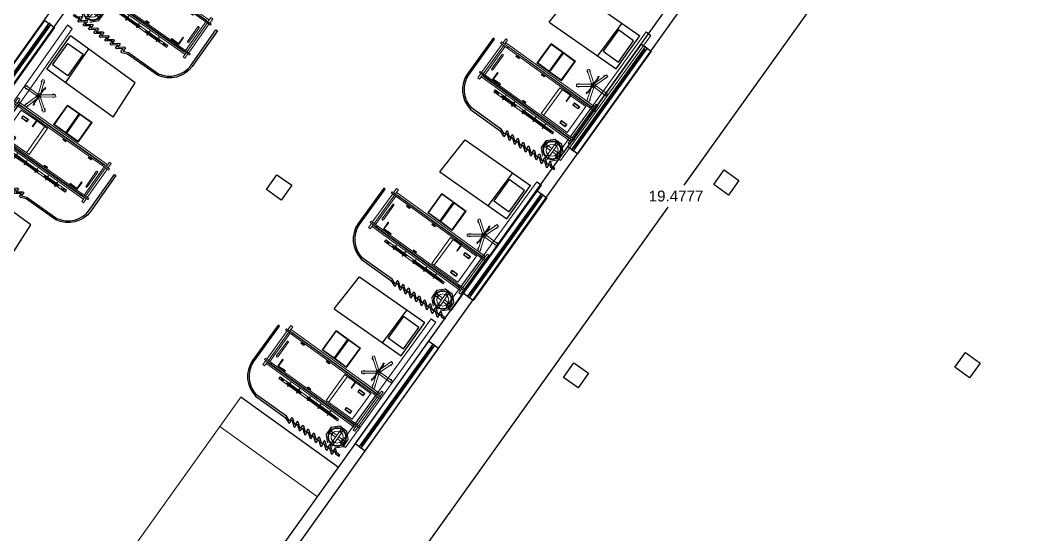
# Model space of a CAD drawing. Header units: metres. Extents: x 141303 to 146299, y 125960 to 127091.
# Drawn here: x 144887.4 to 144904.21, y 126115.69 to 126124.25 of the extents above; entities that cross this region are included whole.
import ezdxf

# ---------------------------------------------------------------- set-up
doc = ezdxf.new("R2010")
doc.units = ezdxf.units.M
doc.header["$MEASUREMENT"] = 0
doc.linetypes.add('C05 _MOB-EQUIP URGENCIAS Y TOCOCIRUGÍA$0$006_URGENCIAS & TOCOCIRUGÍA$0$03.-PRIMER NIVEL GENERAL$0$XR-PLANTA 3ER NIVEL$0$DASHED', pattern=[19.05, 12.7, -6.35])
doc.linetypes.add('C05 _MOB-EQUIP URGENCIAS Y TOCOCIRUGÍA$0$006_URGENCIAS & TOCOCIRUGÍA$0$03.-PRIMER NIVEL GENERAL$0$XR-PLANTA 3ER NIVEL$0$DASHED2', pattern=[0.375, 0.25, -0.125])
for name, color, linetype in [('DIMENSION', 50, 'Continuous'), ('door', 12, 'Continuous'), ('FURNITURE', 6, 'Continuous'), ('WINDOW', 244, 'Continuous')]:
    doc.layers.add(name, color=color, linetype=linetype)
for name, color, linetype, lineweight in [('ELEVATION', 7, 'Continuous', 20), ('new column', 4, 'Continuous', 25), ('NVMI_WALL', 7, 'Continuous', 30)]:
    doc.layers.add(name, color=color, linetype=linetype, lineweight=lineweight)
doc.layers.get('0').off()
doc.styles.get("Standard").update_dxf_attribs({"font": 'arial.ttf'})
doc.dimstyles.get("Standard").update_dxf_attribs({"dimtxt": 0.18, "dimasz": 0.18, "dimexe": 0.18, "dimexo": 0.0625, "dimgap": 0.09, "dimtad": 0, "dimtih": 1, "dimtoh": 1, "dimdec": 4, "dimzin": 0, "dimdsep": 46, "dimtxsty": 'Standard', "dimcen": 0.09, "dimadec": 0, "dimazin": 0, "dimtfac": 1, "dimtdec": 4, "dimtofl": 0, "dimtmove": 0, "dimatfit": 3, "dimfxl": 1, "dimtolj": 1, "dimtzin": 0, "dimarcsym": 0})

# ---------------------------------------------------------------- blocks, each defined once
blk = doc.blocks.new('C05 _MOB-EQUIP URGENCIAS Y TOCOCIRUGÍA$0$cortina antibacterial')
blk.add_lwpolyline([(300.266, -580.673), (300.266, -580.651), (300.266, -580.673), (300.199, -580.673), (300.266, -580.761), (300.266, -580.783), (300.199, -580.783), (300.266, -580.871), (300.266, -580.893), (300.199, -580.893), (300.266, -580.981), (300.266, -581.003), (300.199, -581.003), (300.266, -581.091), (300.266, -581.113), (300.199, -581.113), (300.266, -581.201), (300.266, -581.223), (300.199, -581.223), (300.231, -581.309), (300.231, -581.921, 0.354939), (300.651, -582.281), (301.378, -582.281), (301.378, -582.311), (300.651, -582.311, -0.359051), (300.201, -581.921), (300.201, -581.313), (300.166, -581.223), (300.166, -581.201), (300.233, -581.201), (300.166, -581.113), (300.166, -581.091), (300.233, -581.091), (300.166, -581.003), (300.166, -580.981), (300.233, -580.981), (300.166, -580.893), (300.166, -580.871), (300.233, -580.871), (300.166, -580.783), (300.166, -580.761), (300.233, -580.761), (300.166, -580.673), (300.166, -580.651), (300.233, -580.651), (300.166, -580.563), (300.166, -580.541), (300.233, -580.541), (300.166, -580.453), (300.166, -580.431), (300.233, -580.431), (300.166, -580.343), (300.166, -580.321), (300.233, -580.321), (300.205, -580.281), (300.205, -580.211), (300.227, -580.211), (300.227, -580.274), (300.266, -580.321), (300.266, -580.343), (300.199, -580.343), (300.266, -580.431), (300.266, -580.453), (300.199, -580.453), (300.266, -580.541), (300.266, -580.563), (300.199, -580.563), (300.266, -580.651)], format="xyb")
blk = doc.blocks.new('bed ward')
at = {"layer": 'FURNITURE'}
for p, q in [((142390.8, 126644.899), (142391.223, 126645.43)), ((142391.223, 126645.43), (142392.307, 126644.667)), ((142390.8, 126644.899), (142391.91, 126644.116)), ((142392.007, 126644.879), (142391.6, 126644.335)), ((142391.91, 126644.116), (142392.307, 126644.667)), ((142392.41, 126644.731), (142392.492, 126644.674))]:
    blk.add_line(p, q, dxfattribs=at)
at = {"layer": 'FURNITURE', "linetype": 'Continuous', "lineweight": 0}
for p, q in [((142390.08, 126644.621, 310.935), (142390.03, 126644.551, 310.935)), ((142390.08, 126644.621, 310.935), (142390.109, 126644.6, 310.935)), ((142390.016, 126644.532, 310.935), (142389.675, 126644.062, 310.935)), ((142390.044, 126644.511, 310.935), (142389.703, 126644.042, 310.935)), ((142390.068, 126644.493, 310.935), (142389.727, 126644.024, 310.935)), ((142390.006, 126644.569, 310.935), (142389.991, 126644.549, 310.935)), ((142389.991, 126644.549, 310.935), (142391.569, 126643.403, 310.935)), ((142390.006, 126644.569, 310.935), (142391.583, 126643.423, 310.935)), ((142390.109, 126644.6, 310.935), (142390.058, 126644.53, 310.935)), ((142390.077, 126644.549, 310.935), (142390.061, 126644.528, 310.935)), ((142390.086, 126644.518, 310.935), (142390.082, 126644.513, 310.935)), ((142390.086, 126644.518, 310.935), (142391.51, 126643.483, 310.935)), ((142390.091, 126644.551, 310.935), (142391.539, 126643.499, 310.935)), ((142390.117, 126644.487, 310.935), (142390.103, 126644.468, 310.935)), ((142390.596, 126644.216, 310.935), (142390.831, 126644.54, 310.935)), ((142390.61, 126644.219, 310.935), (142390.834, 126644.526, 310.935)), ((142390.831, 126644.54, 310.935), (142391.236, 126644.246, 310.935)), ((142390.834, 126644.526, 310.935), (142391.02, 126644.391, 310.935)), ((142390.014, 126644.357, 310.935), (142389.84, 126644.118, 310.935)), ((142390.033, 126644.343, 310.935), (142389.859, 126644.104, 310.935)), ((142390.254, 126644.34, 310.935), (142390.245, 126644.328, 310.935)), ((142390.245, 126644.328, 310.935), (142390.294, 126644.292, 310.935)), ((142390.254, 126644.34, 310.935), (142390.303, 126644.304, 310.935)), ((142390.303, 126644.304, 310.935), (142390.294, 126644.292, 310.935)), ((142390.796, 126644.083, 310.935), (142391.02, 126644.391, 310.935)), ((142390.799, 126644.069, 310.935), (142391.034, 126644.393, 310.935)), ((142390.812, 126644.072, 310.935), (142391.036, 126644.379, 310.935)), ((142391.036, 126644.379, 310.935), (142391.222, 126644.244, 310.935)), ((142390.596, 126644.216, 310.935), (142391.001, 126643.923, 310.935)), ((142390.61, 126644.219, 310.935), (142390.796, 126644.083, 310.935)), ((142390.999, 126643.936, 310.935), (142391.222, 126644.244, 310.935)), ((142391.001, 126643.923, 310.935), (142391.236, 126644.246, 310.935)), ((142389.661, 126644.043, 310.935), (142389.61, 126643.973, 310.935)), ((142389.61, 126643.973, 310.935), (142389.639, 126643.953, 310.935)), ((142389.651, 126644.08, 310.935), (142389.637, 126644.06, 310.935)), ((142389.637, 126644.06, 310.935), (142391.214, 126642.914, 310.935)), ((142389.689, 126644.022, 310.935), (142389.639, 126643.953, 310.935)), ((142389.651, 126644.08, 310.935), (142391.228, 126642.934, 310.935)), ((142389.692, 126644.02, 310.935), (142389.677, 126643.999, 310.935)), ((142389.679, 126643.985, 310.935), (142391.13, 126642.931, 310.935)), ((142389.713, 126644.005, 310.935), (142389.706, 126643.995, 310.935)), ((142389.706, 126643.995, 310.935), (142391.13, 126642.961, 310.935)), ((142389.762, 126643.999, 310.935), (142389.748, 126643.979, 310.935)), ((142389.94, 126644.061, 310.935), (142389.858, 126643.948, 310.935)), ((142389.858, 126643.948, 310.935), (142389.98, 126643.859, 310.935)), ((142389.949, 126644.055, 310.935), (142389.873, 126643.95, 310.935)), ((142389.873, 126643.95, 310.935), (142389.937, 126643.904, 310.935)), ((142389.94, 126644.061, 310.935), (142389.949, 126644.055, 310.935)), ((142390.675, 126644.034, 310.935), (142390.666, 126644.022, 310.935)), ((142390.666, 126644.022, 310.935), (142390.716, 126643.986, 310.935)), ((142390.675, 126644.034, 310.935), (142390.725, 126643.998, 310.935)), ((142390.725, 126643.998, 310.935), (142390.716, 126643.986, 310.935)), ((142390.812, 126644.072, 310.935), (142390.999, 126643.936, 310.935)), ((142389.939, 126643.907, 310.935), (142389.93, 126643.895, 310.935)), ((142389.939, 126643.907, 310.935), (142389.989, 126643.871, 310.935)), ((142389.989, 126643.871, 310.935), (142389.98, 126643.859, 310.935)), ((142390.973, 126643.806, 310.935), (142390.661, 126643.376, 310.935)), ((142391.017, 126643.775, 310.935), (142390.704, 126643.344, 310.935)), ((142390.973, 126643.806, 310.935), (142391.148, 126643.68, 310.935)), ((142391.038, 126643.766, 310.935), (142391.047, 126643.779, 310.935)), ((142391.169, 126643.69, 310.935), (142391.047, 126643.779, 310.935)), ((142390.537, 126643.265, 310.935), (142389.878, 126643.743, 310.935)), ((142390.558, 126643.293, 310.935), (142389.899, 126643.772, 310.935)), ((142390.007, 126643.668, 310.935), (142390.009, 126643.67, 310.935)), ((142390.007, 126643.668, 310.935), (142390.052, 126643.639, 310.935)), ((142390.009, 126643.67, 310.935), (142390.053, 126643.642, 310.935)), ((142390.089, 126643.612, 310.935), (142390.009, 126643.67, 310.935)), ((142390.046, 126643.643, 310.935), (142390.091, 126643.614, 310.935)), ((142391.087, 126643.731, 310.935), (142391.038, 126643.766, 310.935)), ((142391.078, 126643.583, 310.935), (142391.153, 126643.687, 310.935)), ((142391.087, 126643.731, 310.935), (142391.096, 126643.743, 310.935)), ((142391.087, 126643.577, 310.935), (142391.169, 126643.69, 310.935)), ((142391.153, 126643.687, 310.935), (142391.09, 126643.734, 310.935)), ((142391.157, 126643.673, 310.935), (142391.405, 126643.492, 310.935)), ((142390.157, 126643.559, 310.935), (142390.158, 126643.562, 310.935)), ((142390.157, 126643.559, 310.935), (142390.201, 126643.531, 310.935)), ((142390.238, 126643.503, 310.935), (142390.158, 126643.562, 310.935)), ((142390.158, 126643.562, 310.935), (142390.203, 126643.533, 310.935)), ((142390.194, 126643.532, 310.935), (142390.238, 126643.503, 310.935)), ((142390.196, 126643.534, 310.935), (142390.24, 126643.506, 310.935)), ((142390.238, 126643.503, 310.935), (142390.24, 126643.506, 310.935)), ((142390.361, 126643.601, 310.935), (142390.352, 126643.589, 310.935)), ((142390.352, 126643.589, 310.935), (142390.401, 126643.553, 310.935)), ((142390.361, 126643.601, 310.935), (142390.41, 126643.565, 310.935)), ((142390.41, 126643.565, 310.935), (142390.401, 126643.553, 310.935)), ((142391.087, 126643.577, 310.935), (142391.078, 126643.583, 310.935)), ((142391.405, 126643.492, 310.935), (142391.093, 126643.062, 310.935)), ((142391.492, 126643.459, 310.935), (142391.13, 126642.961, 310.935)), ((142391.517, 126643.441, 310.935), (142391.176, 126642.972, 310.935)), ((142391.216, 126643.555, 310.935), (142391.189, 126643.518, 310.935)), ((142391.189, 126643.518, 310.935), (142391.278, 126643.453, 310.935)), ((142391.217, 126643.546, 310.935), (142391.197, 126643.519, 310.935)), ((142391.197, 126643.519, 310.935), (142391.276, 126643.461, 310.935)), ((142391.216, 126643.555, 310.935), (142391.305, 126643.49, 310.935)), ((142391.217, 126643.546, 310.935), (142391.296, 126643.489, 310.935)), ((142391.296, 126643.489, 310.935), (142391.276, 126643.461, 310.935)), ((142391.305, 126643.49, 310.935), (142391.278, 126643.453, 310.935)), ((142391.472, 126643.504, 310.935), (142391.458, 126643.484, 310.935)), ((142391.51, 126643.483, 310.935), (142391.506, 126643.478, 310.935)), ((142391.541, 126643.485, 310.935), (142391.526, 126643.464, 310.935)), ((142391.581, 126643.53, 310.935), (142391.531, 126643.461, 310.935)), ((142391.61, 126643.51, 310.935), (142391.559, 126643.44, 310.935)), ((142391.581, 126643.53, 310.935), (142391.61, 126643.51, 310.935)), ((142390.508, 126643.304, 310.935), (142390.51, 126643.306, 310.935)), ((142390.508, 126643.304, 310.935), (142390.552, 126643.276, 310.935)), ((142390.51, 126643.306, 310.935), (142390.554, 126643.278, 310.935)), ((142390.59, 126643.248, 310.935), (142390.51, 126643.306, 310.935)), ((142390.545, 126643.276, 310.935), (142390.59, 126643.248, 310.935)), ((142390.547, 126643.279, 310.935), (142390.591, 126643.251, 310.935)), ((142390.549, 126643.281, 310.935), (142390.571, 126643.312, 310.935)), ((142390.661, 126643.376, 310.935), (142391.093, 126643.062, 310.935)), ((142391.545, 126643.421, 310.935), (142391.204, 126642.952, 310.935)), ((142391.583, 126643.423, 310.935), (142391.569, 126643.403, 310.935)), ((142390.59, 126643.248, 310.935), (142390.591, 126643.251, 310.935)), ((142390.667, 126643.188, 310.935), (142390.669, 126643.191, 310.935)), ((142390.667, 126643.188, 310.935), (142390.711, 126643.16, 310.935)), ((142390.669, 126643.191, 310.935), (142390.713, 126643.163, 310.935)), ((142390.749, 126643.133, 310.935), (142390.669, 126643.191, 310.935)), ((142390.704, 126643.161, 310.935), (142390.749, 126643.133, 310.935)), ((142390.706, 126643.163, 310.935), (142390.75, 126643.135, 310.935)), ((142390.749, 126643.133, 310.935), (142390.75, 126643.135, 310.935)), ((142391.002, 126643.26, 310.935), (142390.975, 126643.223, 310.935)), ((142390.975, 126643.223, 310.935), (142391.064, 126643.158, 310.935)), ((142391.003, 126643.252, 310.935), (142390.983, 126643.224, 310.935)), ((142390.983, 126643.224, 310.935), (142391.063, 126643.167, 310.935)), ((142391.002, 126643.26, 310.935), (142391.091, 126643.196, 310.935)), ((142391.003, 126643.252, 310.935), (142391.083, 126643.194, 310.935)), ((142391.083, 126643.194, 310.935), (142391.063, 126643.167, 310.935)), ((142391.091, 126643.196, 310.935), (142391.064, 126643.158, 310.935)), ((142390.746, 126642.929, 310.935), (142390.888, 126642.951, 310.935)), ((142390.746, 126642.925, 310.935), (142390.889, 126642.947, 310.935)), ((142390.886, 126642.948, 310.935), (142391.004, 126642.862, 310.935)), ((142390.888, 126642.951, 310.935), (142391.006, 126642.866, 310.935)), ((142391.117, 126643.015, 310.935), (142391.103, 126642.996, 310.935)), ((142391.162, 126642.953, 310.935), (142391.111, 126642.883, 310.935)), ((142391.159, 126642.955, 310.935), (142391.144, 126642.934, 310.935)), ((142391.228, 126642.934, 310.935), (142391.214, 126642.914, 310.935)), ((142390.66, 126642.811, 310.935), (142390.746, 126642.929, 310.935)), ((142390.683, 126642.668, 310.935), (142390.66, 126642.811, 310.935)), ((142390.663, 126642.808, 310.935), (142390.749, 126642.926, 310.935)), ((142390.687, 126642.669, 310.935), (142390.664, 126642.811, 310.935)), ((142390.691, 126642.853, 310.935), (142390.748, 126642.812, 310.935)), ((142390.704, 126642.844, 310.935), (142390.727, 126642.877, 310.935)), ((142390.704, 126642.844, 310.935), (142390.707, 126642.842, 310.935)), ((142390.707, 126642.842, 310.935), (142390.73, 126642.874, 310.935)), ((142390.707, 126642.857, 310.935), (142390.717, 126642.869, 310.935)), ((142390.707, 126642.857, 310.935), (142390.711, 126642.854, 310.935)), ((142390.715, 126642.886, 310.935), (142390.772, 126642.845, 310.935)), ((142390.717, 126642.869, 310.935), (142390.72, 126642.867, 310.935)), ((142390.719, 126642.858, 310.935), (142390.729, 126642.851, 310.935)), ((142390.727, 126642.877, 310.935), (142390.73, 126642.874, 310.935)), ((142390.743, 126642.816, 310.935), (142390.767, 126642.849, 310.935)), ((142390.748, 126642.812, 310.935), (142390.772, 126642.845, 310.935)), ((142390.89, 126642.864, 310.935), (142390.931, 126642.921, 310.935)), ((142390.89, 126642.864, 310.935), (142390.923, 126642.84, 310.935)), ((142390.893, 126642.869, 310.935), (142390.926, 126642.845, 310.935)), ((142390.923, 126642.84, 310.935), (142390.964, 126642.896, 310.935)), ((142391.025, 126642.722, 310.935), (142391.002, 126642.865, 310.935)), ((142391.029, 126642.723, 310.935), (142391.006, 126642.866, 310.935)), ((142391.111, 126642.883, 310.935), (142391.139, 126642.863, 310.935)), ((142391.19, 126642.932, 310.935), (142391.139, 126642.863, 310.935)), ((142390.725, 126642.637, 310.935), (142390.766, 126642.694, 310.935)), ((142390.758, 126642.613, 310.935), (142390.799, 126642.67, 310.935)), ((142390.763, 126642.689, 310.935), (142390.796, 126642.665, 310.935)), ((142390.766, 126642.694, 310.935), (142390.799, 126642.67, 310.935)), ((142390.8, 126642.586, 310.935), (142390.943, 126642.609, 310.935)), ((142390.801, 126642.582, 310.935), (142390.943, 126642.605, 310.935)), ((142390.917, 126642.689, 310.935), (142390.941, 126642.722, 310.935)), ((142390.917, 126642.689, 310.935), (142390.974, 126642.647, 310.935)), ((142390.922, 126642.685, 310.935), (142390.946, 126642.718, 310.935)), ((142390.94, 126642.607, 310.935), (142391.026, 126642.726, 310.935)), ((142390.941, 126642.722, 310.935), (142390.998, 126642.681, 310.935)), ((142390.943, 126642.605, 310.935), (142391.029, 126642.723, 310.935)), ((142390.959, 126642.659, 310.935), (142390.982, 126642.692, 310.935)), ((142390.959, 126642.659, 310.935), (142390.962, 126642.657, 310.935)), ((142390.962, 126642.657, 310.935), (142390.985, 126642.689, 310.935)), ((142390.965, 126642.679, 310.935), (142390.97, 126642.676, 310.935)), ((142390.969, 126642.667, 310.935), (142390.972, 126642.664, 310.935)), ((142390.972, 126642.664, 310.935), (142390.981, 126642.677, 310.935)), ((142390.978, 126642.68, 310.935), (142390.981, 126642.677, 310.935)), ((142390.982, 126642.692, 310.935), (142390.985, 126642.689, 310.935))]:
    blk.add_line(p, q, dxfattribs=at)
at = {"layer": 'FURNITURE', "lineweight": 0}
for p, q in [((142390.901, 126642.653, 310.935), (142392.41, 126644.731, 310.935)), ((142392.492, 126644.674, 310.935), (142390.981, 126642.594, 310.935)), ((142391.441, 126643.721, 310.935), (142391.621, 126643.968, 310.935)), ((142390.981, 126642.594, 310.935), (142390.901, 126642.653, 310.935))]:
    blk.add_line(p, q, dxfattribs=at)
at = {"layer": 'FURNITURE', "linetype": 'C05 _MOB-EQUIP URGENCIAS Y TOCOCIRUGÍA$0$006_URGENCIAS & TOCOCIRUGÍA$0$03.-PRIMER NIVEL GENERAL$0$XR-PLANTA 3ER NIVEL$0$DASHED2', "lineweight": 0}
for p, q in [((142389.878, 126643.743, 310.935), (142389.899, 126643.772, 310.935)), ((142389.883, 126643.746, 310.935), (142389.898, 126643.766, 310.935)), ((142389.906, 126643.726, 310.935), (142389.884, 126643.742, 310.935)), ((142389.924, 126643.75, 310.935), (142389.902, 126643.767, 310.935)), ((142389.91, 126643.727, 310.935), (142389.924, 126643.747, 310.935)), ((142390.544, 126643.274, 310.935), (142389.914, 126643.732, 310.935)), ((142390.551, 126643.283, 310.935), (142389.92, 126643.741, 310.935)), ((142390.023, 126643.61, 310.935), (142390.045, 126643.64, 310.935)), ((142390.027, 126643.607, 310.935), (142390.023, 126643.61, 310.935)), ((142390.027, 126643.607, 310.935), (142390.05, 126643.637, 310.935)), ((142390.045, 126643.64, 310.935), (142390.089, 126643.612, 310.935)), ((142390.048, 126643.645, 310.935), (142390.07, 126643.675, 310.935)), ((142390.053, 126643.642, 310.935), (142390.075, 126643.672, 310.935)), ((142390.075, 126643.672, 310.935), (142390.07, 126643.675, 310.935)), ((142390.089, 126643.612, 310.935), (142390.091, 126643.614, 310.935)), ((142390.172, 126643.501, 310.935), (142390.194, 126643.532, 310.935)), ((142390.177, 126643.498, 310.935), (142390.172, 126643.501, 310.935)), ((142390.177, 126643.498, 310.935), (142390.199, 126643.528, 310.935)), ((142390.198, 126643.537, 310.935), (142390.22, 126643.567, 310.935)), ((142390.203, 126643.533, 310.935), (142390.224, 126643.564, 310.935)), ((142390.224, 126643.564, 310.935), (142390.22, 126643.567, 310.935)), ((142390.352, 126643.384, 310.935), (142390.387, 126643.433, 310.935)), ((142390.361, 126643.377, 310.935), (142390.397, 126643.426, 310.935)), ((142390.524, 126643.246, 310.935), (142390.545, 126643.276, 310.935)), ((142390.528, 126643.243, 310.935), (142390.55, 126643.273, 310.935)), ((142390.703, 126643.159, 310.935), (142390.549, 126643.271, 310.935)), ((142390.554, 126643.278, 310.935), (142390.576, 126643.308, 310.935)), ((142390.709, 126643.168, 310.935), (142390.555, 126643.28, 310.935)), ((142390.717, 126643.178, 310.935), (142390.562, 126643.29, 310.935)), ((142390.576, 126643.308, 310.935), (142390.571, 126643.312, 310.935)), ((142390.528, 126643.243, 310.935), (142390.524, 126643.246, 310.935)), ((142390.696, 126643.149, 310.935), (142390.542, 126643.261, 310.935)), ((142390.682, 126643.131, 310.935), (142390.704, 126643.161, 310.935)), ((142390.687, 126643.127, 310.935), (142390.682, 126643.131, 310.935)), ((142390.687, 126643.127, 310.935), (142390.709, 126643.158, 310.935)), ((142390.849, 126643.038, 310.935), (142390.701, 126643.146, 310.935)), ((142390.708, 126643.166, 310.935), (142390.73, 126643.196, 310.935)), ((142390.828, 126643.068, 310.935), (142390.708, 126643.156, 310.935)), ((142390.713, 126643.163, 310.935), (142390.735, 126643.193, 310.935)), ((142390.835, 126643.077, 310.935), (142390.714, 126643.165, 310.935)), ((142390.87, 126643.066, 310.935), (142390.721, 126643.174, 310.935)), ((142390.735, 126643.193, 310.935), (142390.73, 126643.196, 310.935)), ((142390.824, 126643.063, 310.935), (142390.839, 126643.083, 310.935)), ((142390.847, 126643.043, 310.935), (142390.825, 126643.059, 310.935)), ((142390.864, 126643.067, 310.935), (142390.842, 126643.083, 310.935)), ((142390.849, 126643.038, 310.935), (142390.87, 126643.066, 310.935)), ((142390.85, 126643.044, 310.935), (142390.865, 126643.064, 310.935))]:
    blk.add_line(p, q, dxfattribs=at)
at = {"layer": 'FURNITURE', "linetype": 'C05 _MOB-EQUIP URGENCIAS Y TOCOCIRUGÍA$0$006_URGENCIAS & TOCOCIRUGÍA$0$03.-PRIMER NIVEL GENERAL$0$XR-PLANTA 3ER NIVEL$0$DASHED', "lineweight": 0}
for p, q in [((142390.748, 126642.812, 310.935), (142390.816, 126642.762, 310.935)), ((142390.766, 126642.694, 310.935), (142390.89, 126642.864, 310.935)), ((142390.772, 126642.845, 310.935), (142390.84, 126642.796, 310.935)), ((142390.799, 126642.67, 310.935), (142390.923, 126642.84, 310.935)), ((142390.873, 126642.771, 310.935), (142390.941, 126642.722, 310.935)), ((142390.849, 126642.738, 310.935), (142390.917, 126642.689, 310.935))]:
    blk.add_line(p, q, dxfattribs=at)
at = {"layer": 'FURNITURE'}
blk.add_lwpolyline([(142391.695, 126644.412), (142391.949, 126644.229), (142392.204, 126644.583), (142391.95, 126644.766)], close=True, dxfattribs=at)
at = {"layer": 'FURNITURE', "lineweight": 0, "elevation": 310.935}
for points in [[(142391.539, 126643.88), (142391.462, 126644.116), (142391.428, 126644.105), (142391.504, 126643.869)], [(142391.567, 126643.848), (142391.771, 126643.989), (142391.75, 126644.019), (142391.563, 126643.889)], [(142391.5, 126643.863), (142391.252, 126643.862), (142391.252, 126643.826), (142391.5, 126643.827)], [(142391.496, 126643.797), (142391.426, 126643.585), (142391.46, 126643.574), (142391.538, 126643.809)], [(142391.546, 126643.812), (142391.746, 126643.666), (142391.768, 126643.695), (142391.567, 126643.841)]]:
    blk.add_lwpolyline(points, dxfattribs=at)
blk.add_lwpolyline([(142391.632, 126643.983, 2.414214), (142391.621, 126643.969), (142391.614, 126643.974), (142391.434, 126643.726), (142391.441, 126643.721, 2.414214), (142391.43, 126643.706)], format="xyb", dxfattribs=at)
at = {"layer": 'FURNITURE', "linetype": 'C05 _MOB-EQUIP URGENCIAS Y TOCOCIRUGÍA$0$006_URGENCIAS & TOCOCIRUGÍA$0$03.-PRIMER NIVEL GENERAL$0$XR-PLANTA 3ER NIVEL$0$DASHED2', "lineweight": 0}
for centre, radius in [((142389.903, 126643.747, 310.935), 0.000769), ((142389.953, 126643.71, 310.935), 0.003), ((142390.148, 126643.569, 310.935), 0.003), ((142390.601, 126643.24, 310.935), 0.003), ((142390.795, 126643.099, 310.935), 0.003), ((142390.845, 126643.062, 310.935), 0.000769)]:
    blk.add_circle(centre, radius, dxfattribs=at)
at = {"layer": 'FURNITURE', "linetype": 'Continuous', "lineweight": 0}
for radius in [0.155, 0.142, 0.1]:
    blk.add_circle((142390.844, 126642.767, 310.935), radius, dxfattribs=at)
for centre, radius, start, end in [((142390.085, 126644.543, 310.935), 0.01, 54.006, 144.006), ((142390.024, 126644.35, 310.935), 0.012, 324.006, 144.006), ((142389.85, 126644.111, 310.935), 0.012, 144.006, 324.006), ((142389.685, 126643.993, 310.935), 0.01, 144.006, 234.006), ((142391.533, 126643.491, 310.935), 0.01, 324.006, 54.006), ((142390.844, 126642.767, 310.935), 0.149, 144.006, 324.006), ((142391.136, 126642.939, 310.935), 0.01, 234.006, 324.006)]:
    blk.add_arc(centre, radius, start, end, dxfattribs=at)
at = {"layer": 'FURNITURE', "lineweight": 0}
for centre, radius, start, end in [((142391.456, 126644.076, 310.935), 0.027, 149.7619, 246.1412), ((142391.456, 126644.076, 310.935), 0.027, 329.7619, 66.1412), ((142391.731, 126643.983, 310.935), 0.027, 76.5671, 172.9465), ((142391.731, 126643.983, 310.935), 0.027, 256.5671, 352.9465), ((142391.288, 126643.844, 310.935), 0.027, 41.943, 138.3224), ((142391.288, 126643.844, 310.935), 0.027, 221.943, 318.3224), ((142391.531, 126643.845, 310.935), 0.036, 68.4835, 219.5285), ((142391.531, 126643.845, 310.935), 0.036, 234.006, 54.006), ((142391.531, 126643.845, 310.935), 0.018, 84.006, 204.006), ((142391.531, 126643.845, 310.935), 0.018, 234.006, 54.006), ((142391.455, 126643.614, 310.935), 0.027, 113.508, 209.8874), ((142391.455, 126643.614, 310.935), 0.027, 293.508, 29.8874), ((142391.728, 126643.702, 310.935), 0.027, 185.7848, 282.1642), ((142391.728, 126643.702, 310.935), 0.027, 5.7848, 102.1642)]:
    blk.add_arc(centre, radius, start, end, dxfattribs=at)
at = {"layer": 'FURNITURE', "linetype": 'C05 _MOB-EQUIP URGENCIAS Y TOCOCIRUGÍA$0$006_URGENCIAS & TOCOCIRUGÍA$0$03.-PRIMER NIVEL GENERAL$0$XR-PLANTA 3ER NIVEL$0$DASHED2', "lineweight": 0}
for centre, radius, start, end in [((142389.885, 126643.744, 310.935), 0.0025, 144.006, 234.006), ((142389.9, 126643.765, 310.935), 0.0025, 54.006, 144.006), ((142389.908, 126643.728, 310.935), 0.0025, 234.006, 324.006), ((142389.922, 126643.748, 310.935), 0.0025, 324.006, 54.006), ((142390.356, 126643.38, 310.935), 0.0058, 144.006, 324.006), ((142390.392, 126643.429, 310.935), 0.0058, 324.006, 144.006), ((142390.826, 126643.061, 310.935), 0.0025, 144.006, 234.006), ((142390.841, 126643.081, 310.935), 0.0025, 54.006, 144.006), ((142390.848, 126643.045, 310.935), 0.0025, 234.006, 324.006), ((142390.863, 126643.065, 310.935), 0.0025, 324.006, 54.006)]:
    blk.add_arc(centre, radius, start, end, dxfattribs=at)
at = {"layer": 'FURNITURE', "lineweight": 0, "xscale": -1, "rotation": 234.0059966302266}
blk.add_blockref('C05 _MOB-EQUIP URGENCIAS Y TOCOCIRUGÍA$0$cortina antibacterial', (142683.881, 126058.568, 310.935), dxfattribs=at)
blk = doc.blocks.new('*D102')
at = {"layer": 'Defpoints', "color": 0, "transparency": 16777216}
for p in [(144913.74, 126122.498), (144914.889, 126121.642), (144903.119, 126105.843)]:
    blk.add_point(p, dxfattribs=at)
at = {"layer": 'DIMENSION', "color": 0, "lineweight": -2, "transparency": 16777216}
for p, q in [((144914.839, 126121.679), (144913.596, 126122.605)), ((144913.633, 126122.353), (144907.991, 126114.78)), ((144902.078, 126106.843), (144907.72, 126114.416)), ((144903.069, 126105.881), (144901.826, 126106.807))]:
    blk.add_line(p, q, dxfattribs=at)
at = {"layer": 'DIMENSION', "color": 0, "transparency": 16777216}
for points in [[(144913.609, 126122.371), (144913.657, 126122.335), (144913.74, 126122.498)], [(144902.054, 126106.861), (144902.102, 126106.826), (144901.971, 126106.699)]]:
    blk.add_solid(points, dxfattribs=at)
at = {"layer": 'DIMENSION', "color": 0, "transparency": 16777216, "insert": (144907.856, 126114.598), "char_height": 0.18, "attachment_point": 5}
blk.add_mtext('\\A1;19.7005', dxfattribs=at)
blk = doc.blocks.new('*D103')
at = {"layer": 'Defpoints', "color": 0, "transparency": 16777216}
for p in [(144902.555, 126130.26), (144903.973, 126129.246), (144891.228, 126114.415)]:
    blk.add_point(p, dxfattribs=at)
at = {"layer": 'DIMENSION', "color": 0, "lineweight": -2, "transparency": 16777216}
for p, q in [((144902.606, 126130.224), (144904.119, 126129.142)), ((144903.868, 126129.1), (144898.439, 126121.506)), ((144892.75, 126113.548), (144898.179, 126121.142)), ((144891.278, 126114.378), (144892.792, 126113.296))]:
    blk.add_line(p, q, dxfattribs=at)
at = {"layer": 'DIMENSION', "color": 0, "transparency": 16777216}
for points in [[(144903.844, 126129.117), (144903.893, 126129.083), (144903.973, 126129.246)], [(144892.726, 126113.565), (144892.775, 126113.53), (144892.645, 126113.401)]]:
    blk.add_solid(points, dxfattribs=at)
at = {"layer": 'DIMENSION', "color": 0, "transparency": 16777216, "insert": (144898.309, 126121.324), "char_height": 0.18, "attachment_point": 5}
blk.add_mtext('\\A1;19.4777', dxfattribs=at)
blk = doc.blocks.new('*D105')
at = {"layer": 'Defpoints', "color": 0, "transparency": 16777216}
for p in [(144894.315, 126136.191), (144895.654, 126135.234), (144879.187, 126112.198)]:
    blk.add_point(p, dxfattribs=at)
at = {"layer": 'DIMENSION', "color": 0, "lineweight": -2, "transparency": 16777216}
for p, q in [((144895.604, 126135.27), (144894.169, 126136.296)), ((144894.21, 126136.045), (144886.212, 126124.855)), ((144877.952, 126113.302), (144885.951, 126124.492)), ((144879.136, 126112.235), (144877.701, 126113.261))]:
    blk.add_line(p, q, dxfattribs=at)
at = {"layer": 'DIMENSION', "color": 0, "transparency": 16777216}
for points in [[(144894.186, 126136.062), (144894.235, 126136.027), (144894.315, 126136.191)], [(144877.928, 126113.32), (144877.977, 126113.285), (144877.848, 126113.156)]]:
    blk.add_solid(points, dxfattribs=at)
at = {"layer": 'DIMENSION', "color": 0, "transparency": 16777216, "insert": (144886.081, 126124.674), "char_height": 0.18, "attachment_point": 5}
blk.add_mtext('\\A1;28.3160', dxfattribs=at)
blk = doc.blocks.new('*D106')
at = {"layer": 'Defpoints', "color": 0, "transparency": 16777216}
for p in [(144887.225, 126130.32), (144888.334, 126129.527), (144877.106, 126116.165)]:
    blk.add_point(p, dxfattribs=at)
at = {"layer": 'DIMENSION', "color": 0, "lineweight": -2, "transparency": 16777216}
for p, q in [((144887.276, 126130.284), (144888.48, 126129.423)), ((144888.229, 126129.381), (144883.404, 126122.632)), ((144878.319, 126115.519), (144883.144, 126122.268)), ((144877.157, 126116.129), (144878.361, 126115.268))]:
    blk.add_line(p, q, dxfattribs=at)
at = {"layer": 'DIMENSION', "color": 0, "transparency": 16777216}
for points in [[(144888.205, 126129.399), (144888.253, 126129.364), (144888.334, 126129.527)], [(144878.295, 126115.536), (144878.344, 126115.501), (144878.214, 126115.372)]]:
    blk.add_solid(points, dxfattribs=at)
at = {"layer": 'DIMENSION', "color": 0, "transparency": 16777216, "insert": (144883.274, 126122.45), "char_height": 0.18, "attachment_point": 5}
blk.add_mtext('\\A1;17.4001', dxfattribs=at)
blk = doc.blocks.new('C05 _MUROS URGENCIAS Y TOCOCIRUGÍA$0$VENTANA FACH  2.10 X 1.00')
at = {"elevation": 0}
for points in [[(194.2, -606.543), (194.2, -606.583), (194.24, -606.583), (194.24, -606.543)], [(196.26, -606.543), (196.26, -606.583), (196.3, -606.583), (196.3, -606.543)]]:
    blk.add_lwpolyline(points, close=True, dxfattribs=at)
at = {"layer": 'door', "linetype": 'ByBlock', "elevation": 0}
for points in [[(196.3, -606.663), (194.2, -606.663), (194.2, -606.463), (196.3, -606.463), (196.3, -606.663)], [(194.24, -606.553), (196.26, -606.553)], [(194.24, -606.563), (196.26, -606.563)], [(194.24, -606.573), (196.26, -606.573)]]:
    blk.add_lwpolyline(points, dxfattribs=at)
blk.add_lwpolyline([(194.2, -606.583), (196.3, -606.583), (196.3, -606.543), (194.2, -606.543)], close=True, dxfattribs=at)

msp = doc.modelspace()

# ---------------------------------------------------------------- linework, layer by layer
at = {"layer": 'ELEVATION'}
msp.add_line((144887.58183, 126113.09795), (144891.0712, 126117.97902), dxfattribs=at)
at = {"layer": 'FURNITURE', "lineweight": 0}
msp.add_line((144892.34474, 126116.32147), (144890.72036, 126117.49228), dxfattribs=at)
at = {"layer": 'new column'}
for p, q in [((144891.49947, 126121.43331), (144891.67341, 126121.67774)), ((144891.67341, 126121.67774), (144891.91784, 126121.5038)), ((144898.93584, 126121.51532), (144899.10978, 126121.75975)), ((144899.10978, 126121.75975), (144899.3542, 126121.58581)), ((144891.91784, 126121.5038), (144891.7439, 126121.25937)), ((144899.18026, 126121.34138), (144898.93584, 126121.51532)), ((144899.3542, 126121.58581), (144899.18026, 126121.34138)), ((144891.7439, 126121.25937), (144891.49947, 126121.43331)), ((144902.94722, 126118.47772), (144903.12116, 126118.72215)), ((144903.12116, 126118.72215), (144903.36559, 126118.54821)), ((144896.43734, 126118.30962), (144896.61128, 126118.55404)), ((144896.61128, 126118.55404), (144896.85571, 126118.3801)), ((144903.19165, 126118.30378), (144902.94722, 126118.47772)), ((144903.36559, 126118.54821), (144903.19165, 126118.30378)), ((144896.68177, 126118.13568), (144896.43734, 126118.30962)), ((144896.85571, 126118.3801), (144896.68177, 126118.13568))]:
    msp.add_line(p, q, dxfattribs=at)
at = {"layer": 'NVMI_WALL'}
for p, q in [((144879.1871, 126112.19845), (144893.38637, 126132.061)), ((144879.46612, 126112.24484), (144893.54862, 126131.94406)), ((144891.22756, 126114.4148), (144902.55493, 126130.26001)), ((144879.46612, 126112.24484), (144890.51577, 126127.70158)), ((144890.94854, 126114.3684), (144900.2409, 126127.36695)), ((144890.949, 126114.36904), (144900.12459, 126127.20425)), ((144892.69368, 126116.80957), (144891.0712, 126117.97902))]:
    msp.add_line(p, q, dxfattribs=at)

# ---------------------------------------------------------------- block references
at = {"layer": 'FURNITURE', "xscale": -1, "rotation": 288.7996337533556}
for p in [(70888.88401, -49481.93566), (70887.19485, -49484.34222), (70885.45914, -49486.70191)]:
    msp.add_blockref('bed ward', p, dxfattribs=at)
at = {"layer": 'FURNITURE', "rotation": 0.1239649030491441}
for p in [(2779.741, -828.45954), (2777.92345, -830.94983), (2776.16642, -833.22831)]:
    msp.add_blockref('bed ward', p, dxfattribs=at)
at = {"layer": 'WINDOW', "lineweight": 0, "extrusion": (1.344e-23, 1.53822e-23, -1), "xscale": -1, "rotation": 125.6854438093521}
for p in [(-145493.84774, 125928.09171, 0), (-145503.76794, 125927.69832, 0), (-145502.0349, 125925.2583, 0), (-145500.23375, 125922.7585, 0)]:
    msp.add_blockref('C05 _MUROS URGENCIAS Y TOCOCIRUGÍA$0$VENTANA FACH  2.10 X 1.00', p, dxfattribs=at)

# ---------------------------------------------------------------- dimensions: what is measured, and where the dimension line sits
at = {"layer": 'DIMENSION'}
for p1, p2, distance, picture, middle in [((144879.1871, 126112.19845), (144895.65446, 126135.2337), 1.64634, '*D105', (144886.08147, 126124.67351)), ((144877.10571, 126116.16501), (144887.22487, 126130.32012), -1.36295, '*D106', (144883.27405, 126122.44993)), ((144891.22756, 126114.4148), (144902.55493, 126130.26001), -1.74295, '*D103', (144898.30914, 126121.32378)), ((144903.11936, 126105.84347), (144914.88877, 126121.64186), 1.43225, '*D102', (144907.85551, 126114.59832))]:
    dim = msp.add_aligned_dim(p1=p1, p2=p2, distance=distance, dimstyle='Standard', dxfattribs=at)
    dim.commit()
    dim.dimension.update_dxf_attribs({"geometry": picture, "text_midpoint": middle})

doc.saveas('drawing.dxf')
